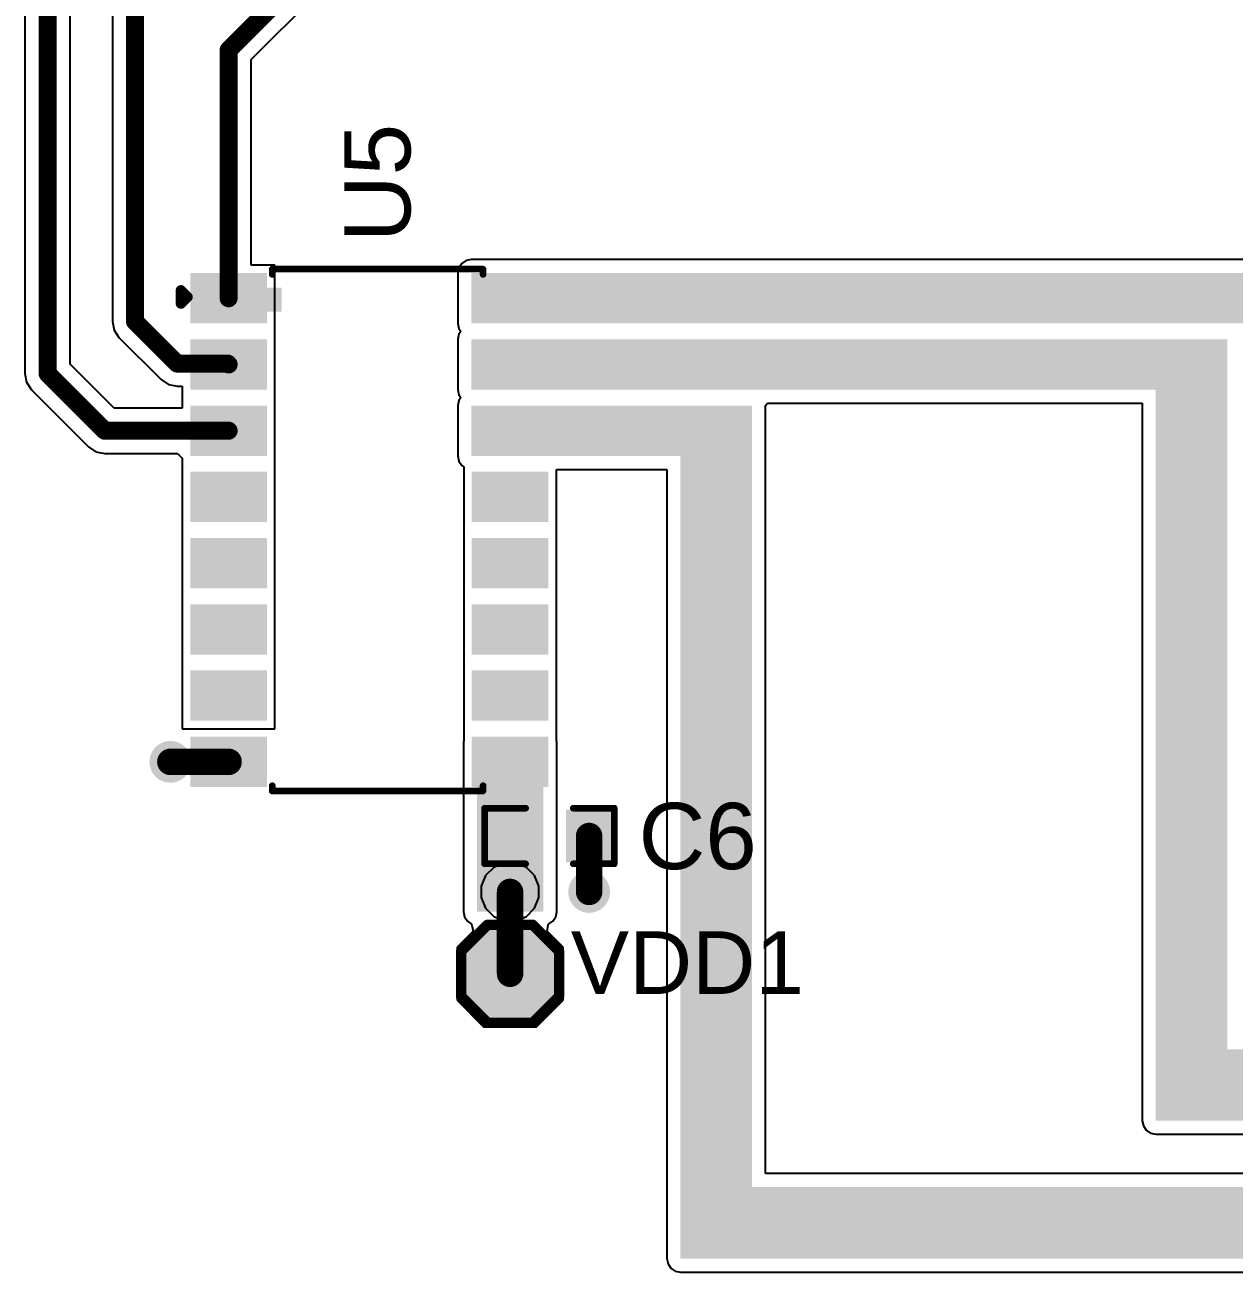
# Model space of a CAD drawing. Header units: millimetres. Extents: x 0 to 174, y 0 to 132.
# Drawn here: x 35.84 to 59.03, y 20.14 to 44.05 of the extents above; entities that cross this region are included whole.
import ezdxf

# ---------------------------------------------------------------- set-up
doc = ezdxf.new("R2010")
doc.units = ezdxf.units.MM
for name, color, linetype in [('BottomLayer', 5, 'Continuous'), ('BottomSolder', 6, 'Continuous'), ('TopLayer', 1, 'Continuous'), ('TopOverlay', 2, 'Continuous'), ('TopPaste', 8, 'Continuous'), ('TopSolder', 216, 'Continuous'), ('ViaHoleLayer', 16, 'Continuous')]:
    doc.layers.add(name, color=color, linetype=linetype)
doc.styles.add('Arial', font='', dxfattribs={"height": 0.2})
doc.styles.get('Arial').set_extended_font_data('Arial')

# ---------------------------------------------------------------- blocks, each defined once
blk = doc.blocks.new('16_SOIC_8')
at = {"layer": 'TopLayer'}
for points in [[(-3.335, 4.825), (-2.065, 4.825), (-2.065, 4.065), (-3.335, 4.065)], [(2.065, 4.825), (3.335, 4.825), (3.335, 4.065), (2.065, 4.065)], [(-3.335, 3.555), (-2.065, 3.555), (-2.065, 2.795), (-3.335, 2.795)], [(2.065, 3.555), (3.335, 3.555), (3.335, 2.795), (2.065, 2.795)], [(-3.335, 2.285), (-2.065, 2.285), (-2.065, 1.525), (-3.335, 1.525)], [(2.065, 2.285), (3.335, 2.285), (3.335, 1.525), (2.065, 1.525)], [(-3.335, 1.015), (-2.065, 1.015), (-2.065, 0.255), (-3.335, 0.255)], [(2.065, 1.015), (3.335, 1.015), (3.335, 0.255), (2.065, 0.255)], [(-3.335, -0.255), (-2.065, -0.255), (-2.065, -1.015), (-3.335, -1.015)], [(2.065, -0.255), (3.335, -0.255), (3.335, -1.015), (2.065, -1.015)], [(-3.335, -1.525), (-2.065, -1.525), (-2.065, -2.285), (-3.335, -2.285)], [(2.065, -1.525), (3.335, -1.525), (3.335, -2.285), (2.065, -2.285)], [(-3.335, -2.795), (-2.065, -2.795), (-2.065, -3.555), (-3.335, -3.555)], [(2.065, -2.795), (3.335, -2.795), (3.335, -3.555), (2.065, -3.555)], [(-3.335, -4.065), (-2.065, -4.065), (-2.065, -4.825), (-3.335, -4.825)], [(2.065, -4.065), (3.335, -4.065), (3.335, -4.825), (2.065, -4.825)]]:
    blk.add_hatch(color=1, dxfattribs=at).paths.add_polyline_path(points)
at = {"layer": 'TopOverlay'}
blk.add_hatch(color=2, dxfattribs=at).paths.add_polyline_path([(-1.963, 4.189), (-1.684, 4.189), (-1.684, 4.646), (-1.963, 4.646)])
at = {"layer": 'TopPaste'}
for points in [[(-3.335, 4.825), (-2.065, 4.825), (-2.065, 4.065), (-3.335, 4.065)], [(2.065, 4.825), (3.335, 4.825), (3.335, 4.065), (2.065, 4.065)], [(-3.335, 3.555), (-2.065, 3.555), (-2.065, 2.795), (-3.335, 2.795)], [(2.065, 3.555), (3.335, 3.555), (3.335, 2.795), (2.065, 2.795)], [(-3.335, 2.285), (-2.065, 2.285), (-2.065, 1.525), (-3.335, 1.525)], [(2.065, 2.285), (3.335, 2.285), (3.335, 1.525), (2.065, 1.525)], [(-3.335, 1.015), (-2.065, 1.015), (-2.065, 0.255), (-3.335, 0.255)], [(2.065, 1.015), (3.335, 1.015), (3.335, 0.255), (2.065, 0.255)], [(-3.335, -0.255), (-2.065, -0.255), (-2.065, -1.015), (-3.335, -1.015)], [(2.065, -0.255), (3.335, -0.255), (3.335, -1.015), (2.065, -1.015)], [(-3.335, -1.525), (-2.065, -1.525), (-2.065, -2.285), (-3.335, -2.285)], [(2.065, -1.525), (3.335, -1.525), (3.335, -2.285), (2.065, -2.285)], [(-3.335, -2.795), (-2.065, -2.795), (-2.065, -3.555), (-3.335, -3.555)], [(2.065, -2.795), (3.335, -2.795), (3.335, -3.555), (2.065, -3.555)], [(-3.335, -4.065), (-2.065, -4.065), (-2.065, -4.825), (-3.335, -4.825)], [(2.065, -4.065), (3.335, -4.065), (3.335, -4.825), (2.065, -4.825)]]:
    blk.add_hatch(color=8, dxfattribs=at).paths.add_polyline_path(points)
at = {"layer": 'TopSolder'}
for points in [[(-3.437, 4.927), (-1.963, 4.927), (-1.963, 3.963), (-3.437, 3.963)], [(1.963, 4.927), (3.437, 4.927), (3.437, 3.963), (1.963, 3.963)], [(-3.437, 3.657), (-1.963, 3.657), (-1.963, 2.693), (-3.437, 2.693)], [(1.963, 3.657), (3.437, 3.657), (3.437, 2.693), (1.963, 2.693)], [(-3.437, 2.387), (-1.963, 2.387), (-1.963, 1.423), (-3.437, 1.423)], [(1.963, 2.387), (3.437, 2.387), (3.437, 1.423), (1.963, 1.423)], [(-3.437, 1.117), (-1.963, 1.117), (-1.963, 0.153), (-3.437, 0.153)], [(1.963, 1.117), (3.437, 1.117), (3.437, 0.153), (1.963, 0.153)], [(-3.437, -0.153), (-1.963, -0.153), (-1.963, -1.117), (-3.437, -1.117)], [(1.963, -0.153), (3.437, -0.153), (3.437, -1.117), (1.963, -1.117)], [(-3.437, -1.423), (-1.963, -1.423), (-1.963, -2.387), (-3.437, -2.387)], [(1.963, -1.423), (3.437, -1.423), (3.437, -2.387), (1.963, -2.387)], [(-3.437, -2.693), (-1.963, -2.693), (-1.963, -3.657), (-3.437, -3.657)], [(1.963, -2.693), (3.437, -2.693), (3.437, -3.657), (1.963, -3.657)], [(-3.437, -3.963), (-1.963, -3.963), (-1.963, -4.927), (-3.437, -4.927)], [(1.963, -3.963), (3.437, -3.963), (3.437, -4.927), (1.963, -4.927)]]:
    blk.add_hatch(color=216, dxfattribs=at).paths.add_polyline_path(points)
at = {"layer": 'TopOverlay'}
for points, const_width in [([(-1.862, 5.004), (2.177, 5.004)], 0.127), ([(-1.862, 4.902), (-1.862, 5.004)], 0.127), ([(2.182, 4.902), (2.182, 5.002)], 0.127), ([(-3.614, 4.343), (-3.614, 4.597)], 0.2), ([(-3.614, 4.597), (-3.487, 4.47)], 0.2), ([(-3.614, 4.343), (-3.487, 4.47)], 0.2), ([(-1.862, -5.004), (-1.862, -4.902)], 0.127), ([(-1.862, -5.004), (2.177, -5.004)], 0.127), ([(2.182, -5.002), (2.182, -4.902)], 0.127)]:
    blk.add_lwpolyline(points, dxfattribs=dict(at, const_width=const_width))
for points, const_width in [([(-1.894, 5.004, 1), (-1.83, 5.004, 1)], 0.0635), ([(-1.894, 5.004, 1), (-1.83, 5.004, 1)], 0.0635), ([(2.145, 5.004, 1), (2.209, 5.004, 1)], 0.0635), ([(2.15, 5.002, 1), (2.214, 5.002, 1)], 0.0635), ([(-1.894, 4.902, 1), (-1.83, 4.902, 1)], 0.0635), ([(2.15, 4.902, 1), (2.214, 4.902, 1)], 0.0635), ([(-3.664, 4.597, 1), (-3.564, 4.597, 1)], 0.1), ([(-3.664, 4.597, 1), (-3.564, 4.597, 1)], 0.1), ([(-3.537, 4.47, 1), (-3.437, 4.47, 1)], 0.1), ([(-3.537, 4.47, 1), (-3.437, 4.47, 1)], 0.1), ([(-3.664, 4.343, 1), (-3.564, 4.343, 1)], 0.1), ([(-3.664, 4.343, 1), (-3.564, 4.343, 1)], 0.1), ([(-1.894, -4.902, 1), (-1.83, -4.902, 1)], 0.0635), ([(-1.894, -5.004, 1), (-1.83, -5.004, 1)], 0.0635), ([(-1.894, -5.004, 1), (-1.83, -5.004, 1)], 0.0635), ([(2.145, -5.004, 1), (2.209, -5.004, 1)], 0.0635), ([(2.15, -4.902, 1), (2.214, -4.902, 1)], 0.0635), ([(2.15, -5.002, 1), (2.214, -5.002, 1)], 0.0635)]:
    blk.add_lwpolyline(points, format="xyb", close=True, dxfattribs=dict(at, const_width=const_width))
blk = doc.blocks.new('T__________30')
at = {"layer": 'TopLayer'}
blk.add_hatch(color=1, dxfattribs=at).paths.add_polyline_path([(0.381, 0.762), (-0.381, 0.762), (-0.762, 0.381), (-0.762, -0.381), (-0.381, -0.762), (0.381, -0.762), (0.762, -0.381), (0.762, 0.381)])
at = {"layer": 'TopPaste'}
blk.add_hatch(color=8, dxfattribs=at).paths.add_polyline_path([(0.381, 0.762), (-0.381, 0.762), (-0.762, 0.381), (-0.762, -0.381), (-0.381, -0.762), (0.381, -0.762), (0.762, -0.381), (0.762, 0.381)])
at = {"layer": 'TopSolder'}
blk.add_hatch(color=216, dxfattribs=at).paths.add_polyline_path([(0.432, 0.864), (-0.432, 0.864), (-0.864, 0.432), (-0.864, -0.432), (-0.432, -0.864), (0.432, -0.864), (0.864, -0.432), (0.864, 0.432)])
at = {"layer": 'TopOverlay', "const_width": 0.2}
for points in [[(-0.94, 0.432), (-0.432, 0.94)], [(0.432, 0.94), (-0.432, 0.94)], [(0.94, 0.432), (0.432, 0.94)], [(-0.94, -0.432), (-0.94, 0.432)], [(0.94, -0.432), (0.94, 0.432)], [(-0.432, -0.94), (-0.94, -0.432)], [(0.432, -0.94), (0.94, -0.432)], [(0.432, -0.94), (-0.432, -0.94)]]:
    blk.add_lwpolyline(points, dxfattribs=at)
at = {"layer": 'TopOverlay', "const_width": 0.1}
for points in [[(-0.482, 0.94, 1), (-0.382, 0.94, 1)], [(-0.482, 0.94, 1), (-0.382, 0.94, 1)], [(0.382, 0.94, 1), (0.482, 0.94, 1)], [(0.382, 0.94, 1), (0.482, 0.94, 1)], [(-0.99, 0.432, 1), (-0.89, 0.432, 1)], [(-0.99, 0.432, 1), (-0.89, 0.432, 1)], [(0.89, 0.432, 1), (0.99, 0.432, 1)], [(0.89, 0.432, 1), (0.99, 0.432, 1)], [(-0.99, -0.432, 1), (-0.89, -0.432, 1)], [(-0.99, -0.432, 1), (-0.89, -0.432, 1)], [(0.89, -0.432, 1), (0.99, -0.432, 1)], [(0.89, -0.432, 1), (0.99, -0.432, 1)], [(-0.482, -0.94, 1), (-0.382, -0.94, 1)], [(-0.482, -0.94, 1), (-0.382, -0.94, 1)], [(0.382, -0.94, 1), (0.482, -0.94, 1)], [(0.382, -0.94, 1), (0.482, -0.94, 1)]]:
    blk.add_lwpolyline(points, format="xyb", close=True, dxfattribs=at)
blk = doc.blocks.new('C___0603_105')
at = {"layer": 'TopLayer'}
for points in [[(-0.381, 0.445), (-0.381, -0.445), (-1.143, -0.445), (-1.143, 0.445)], [(1.143, 0.445), (1.143, -0.445), (0.381, -0.445), (0.381, 0.445)]]:
    blk.add_hatch(color=1, dxfattribs=at).paths.add_polyline_path(points)
at = {"layer": 'TopPaste'}
for points in [[(-0.381, 0.445), (-0.381, -0.445), (-1.143, -0.445), (-1.143, 0.445)], [(1.143, 0.445), (1.143, -0.445), (0.381, -0.445), (0.381, 0.445)]]:
    blk.add_hatch(color=8, dxfattribs=at).paths.add_polyline_path(points)
at = {"layer": 'TopSolder'}
for points in [[(-0.321, 0.504), (-0.321, -0.504), (-1.203, -0.504), (-1.203, 0.504)], [(1.203, 0.504), (1.203, -0.504), (0.321, -0.504), (0.321, 0.504)]]:
    blk.add_hatch(color=216, dxfattribs=at).paths.add_polyline_path(points)
at = {"layer": 'TopOverlay', "const_width": 0.127}
for points in [[(-1.245, -0.533), (-1.245, 0.533)], [(-1.245, 0.533), (-0.457, 0.533)], [(0.457, 0.533), (1.245, 0.533)], [(1.245, -0.533), (1.245, 0.533)], [(-1.245, -0.533), (-0.457, -0.533)], [(0.457, -0.533), (1.245, -0.533)]]:
    blk.add_lwpolyline(points, dxfattribs=at)
at = {"layer": 'TopOverlay', "const_width": 0.0635}
for points in [[(-1.276, 0.533, 1), (-1.213, 0.533, 1)], [(-1.276, 0.533, 1), (-1.213, 0.533, 1)], [(-0.489, 0.533, 1), (-0.425, 0.533, 1)], [(0.425, 0.533, 1), (0.489, 0.533, 1)], [(1.213, 0.533, 1), (1.276, 0.533, 1)], [(1.213, 0.533, 1), (1.276, 0.533, 1)], [(-1.276, -0.533, 1), (-1.213, -0.533, 1)], [(-1.276, -0.533, 1), (-1.213, -0.533, 1)], [(-0.489, -0.533, 1), (-0.425, -0.533, 1)], [(0.425, -0.533, 1), (0.489, -0.533, 1)], [(1.213, -0.533, 1), (1.276, -0.533, 1)], [(1.213, -0.533, 1), (1.276, -0.533, 1)]]:
    blk.add_lwpolyline(points, format="xyb", close=True, dxfattribs=at)

msp = doc.modelspace()

# ---------------------------------------------------------------- hatches: boundary and pattern name
at = {"layer": 'BottomLayer'}
h = msp.add_hatch(color=5, dxfattribs=at)
edge = h.paths.add_edge_path()
edge.add_arc((38.626, 29.921), 0.3, 0, 360)
h = msp.add_hatch(color=5, dxfattribs=at)
edge = h.paths.add_edge_path()
edge.add_arc((45.143, 27.427), 0.3, 0, 360)
h = msp.add_hatch(color=5, dxfattribs=at)
edge = h.paths.add_edge_path()
edge.add_arc((46.66, 27.427), 0.3, 0, 360)
at = {"layer": 'BottomSolder'}
h = msp.add_hatch(color=6, dxfattribs=at)
edge = h.paths.add_edge_path()
edge.add_arc((38.626, 29.921), 0.402, 0, 360)
h = msp.add_hatch(color=6, dxfattribs=at)
edge = h.paths.add_edge_path()
edge.add_arc((45.143, 27.427), 0.402, 0, 360)
h = msp.add_hatch(color=6, dxfattribs=at)
edge = h.paths.add_edge_path()
edge.add_arc((46.66, 27.427), 0.402, 0, 360)
at = {"layer": 'TopLayer'}
for points in [[(44.399, 38.329), (67.132, 38.329), (67.132, 39.294), (44.399, 39.294)], [(44.399, 37.059), (58.903, 37.059), (58.903, 38.024), (44.399, 38.024)], [(57.531, 23.038), (58.903, 23.038), (58.903, 38.024), (57.531, 38.024)], [(44.399, 35.789), (49.784, 35.789), (49.784, 36.754), (44.399, 36.754)], [(48.412, 20.396), (49.784, 20.396), (49.784, 36.754), (48.412, 36.754)], [(45.778, 27.046), (45.778, 30.301), (44.508, 30.301), (44.508, 27.046)], [(57.531, 23.038), (106.573, 23.038), (106.573, 24.409), (57.531, 24.409)], [(48.412, 20.396), (131.175, 20.396), (131.175, 21.768), (48.412, 21.768)]]:
    msp.add_hatch(color=1, dxfattribs=at).paths.add_polyline_path(points)
h = msp.add_hatch(color=1, dxfattribs=at)
edge = h.paths.add_edge_path()
edge.add_arc((38.626, 29.921), 0.3, 0, 360)
h = msp.add_hatch(color=1, dxfattribs=at)
edge = h.paths.add_edge_path()
edge.add_arc((45.143, 27.427), 0.3, 0, 360)
h = msp.add_hatch(color=1, dxfattribs=at)
edge = h.paths.add_edge_path()
edge.add_arc((46.66, 27.427), 0.3, 0, 360)
at = {"layer": 'TopSolder'}
h = msp.add_hatch(color=216, dxfattribs=at)
edge = h.paths.add_edge_path()
edge.add_arc((38.626, 29.921), 0.402, 0, 360)
h = msp.add_hatch(color=216, dxfattribs=at)
edge = h.paths.add_edge_path()
edge.add_arc((45.143, 27.427), 0.402, 0, 360)
h = msp.add_hatch(color=216, dxfattribs=at)
edge = h.paths.add_edge_path()
edge.add_arc((46.66, 27.427), 0.402, 0, 360)
at = {"layer": 'ViaHoleLayer'}
h = msp.add_hatch(color=16, dxfattribs=at)
edge = h.paths.add_edge_path()
edge.add_arc((38.626, 29.921), 0.15, 0, 360)
h = msp.add_hatch(color=16, dxfattribs=at)
edge = h.paths.add_edge_path()
edge.add_arc((45.143, 27.427), 0.15, 0, 360)
h = msp.add_hatch(color=16, dxfattribs=at)
edge = h.paths.add_edge_path()
edge.add_arc((46.66, 27.427), 0.15, 0, 360)

# ---------------------------------------------------------------- linework, layer by layer
at = {"layer": 'BottomLayer'}
for p, q in [((45.033, 27.981), (44.83, 27.897)), ((45.254, 27.981), (45.033, 27.981)), ((45.457, 27.897), (45.254, 27.981)), ((44.674, 27.741), (44.589, 27.538)), ((44.83, 27.897), (44.674, 27.741)), ((45.613, 27.741), (45.457, 27.897)), ((45.697, 27.538), (45.613, 27.741)), ((44.589, 27.538), (44.589, 27.317)), ((45.697, 27.317), (45.697, 27.538)), ((44.589, 27.317), (44.674, 27.114)), ((45.613, 27.114), (45.697, 27.317)), ((44.674, 27.114), (44.83, 26.958)), ((45.457, 26.958), (45.613, 27.114)), ((44.83, 26.958), (45.033, 26.873)), ((45.033, 26.873), (45.254, 26.873)), ((45.254, 26.873), (45.457, 26.958))]:
    msp.add_line(p, q, dxfattribs=at)
at = {"layer": 'TopLayer'}
for p, q in [((35.836, 48.348), (35.836, 37.366)), ((36.706, 37.546), (36.706, 48.168)), ((40.178, 43.39), (43.112, 46.324)), ((37.513, 44.933), (37.513, 38.367)), ((40.178, 39.445), (40.178, 43.39)), ((44.216, 39.477), (44.16, 39.393)), ((44.3, 39.533), (44.216, 39.477)), ((44.399, 39.553), (44.3, 39.533)), ((67.132, 39.553), (44.399, 39.553)), ((40.632, 39.445), (40.178, 39.445)), ((40.632, 38.177), (40.632, 39.445)), ((44.16, 39.393), (44.14, 39.294)), ((44.14, 39.294), (44.14, 38.329)), ((37.513, 38.367), (37.546, 38.201)), ((44.14, 38.329), (44.16, 38.229)), ((37.546, 38.201), (37.64, 38.059)), ((37.64, 38.059), (38.448, 37.251)), ((40.632, 38.175), (40.632, 38.177)), ((40.632, 38.177), (40.632, 38.177)), ((40.632, 36.907), (40.632, 38.175)), ((40.632, 38.175), (40.632, 38.175)), ((44.16, 38.123), (44.14, 38.024)), ((44.16, 38.229), (44.196, 38.176)), ((44.196, 38.176), (44.16, 38.123)), ((44.14, 38.024), (44.14, 37.059)), ((35.836, 37.366), (35.869, 37.199)), ((37.546, 36.706), (36.706, 37.546)), ((35.869, 37.199), (35.964, 37.058)), ((38.448, 37.251), (38.589, 37.157)), ((38.589, 37.157), (38.756, 37.124)), ((38.756, 37.124), (38.854, 37.124)), ((38.854, 37.124), (38.854, 36.907)), ((35.964, 37.058), (37.058, 35.964)), ((38.854, 36.907), (38.854, 36.907)), ((38.854, 36.907), (38.854, 36.905)), ((38.854, 36.905), (38.854, 36.905)), ((38.854, 36.905), (38.854, 36.706)), ((40.632, 36.905), (40.632, 36.907)), ((40.632, 36.907), (40.632, 36.907)), ((40.632, 35.762), (40.632, 36.905)), ((40.632, 36.905), (40.632, 36.905)), ((44.14, 37.059), (44.16, 36.959)), ((44.16, 36.853), (44.14, 36.754)), ((44.16, 36.959), (44.196, 36.906)), ((44.196, 36.906), (44.16, 36.853)), ((38.854, 36.706), (37.546, 36.706)), ((44.14, 36.754), (44.14, 35.789)), ((50.043, 36.754), (50.081, 36.8)), ((50.043, 22.027), (50.043, 36.754)), ((50.081, 36.8), (57.272, 36.8)), ((57.272, 36.8), (57.272, 24.409)), ((37.058, 35.964), (37.199, 35.869)), ((37.199, 35.869), (37.366, 35.836)), ((37.366, 35.836), (38.765, 35.836)), ((38.765, 35.836), (38.854, 35.746)), ((38.854, 35.746), (38.854, 35.637)), ((38.854, 35.637), (38.854, 35.51)), ((40.632, 35.635), (40.632, 35.762)), ((40.632, 35.51), (40.632, 35.635)), ((44.14, 35.789), (44.16, 35.689)), ((44.16, 35.689), (44.216, 35.605)), ((38.854, 35.51), (38.854, 34.492)), ((40.632, 34.492), (40.632, 35.51)), ((44.216, 35.605), (44.254, 35.58)), ((44.254, 35.58), (44.254, 34.492)), ((46.032, 34.492), (46.032, 35.53)), ((46.032, 35.53), (48.153, 35.53)), ((48.153, 35.53), (48.153, 21.768)), ((38.854, 34.492), (38.854, 34.367)), ((40.632, 34.365), (40.632, 34.492)), ((44.254, 34.492), (44.254, 34.367)), ((46.032, 34.365), (46.032, 34.492)), ((38.854, 34.367), (38.854, 34.24)), ((38.854, 34.24), (38.854, 33.222)), ((40.632, 34.24), (40.632, 34.365)), ((40.632, 33.222), (40.632, 34.24)), ((44.254, 34.367), (44.254, 34.24)), ((44.254, 34.24), (44.254, 33.222)), ((46.032, 34.24), (46.032, 34.365)), ((46.032, 33.222), (46.032, 34.24)), ((38.854, 33.222), (38.854, 33.097)), ((38.854, 33.097), (38.854, 32.97)), ((40.632, 33.095), (40.632, 33.222)), ((40.632, 32.97), (40.632, 33.095)), ((44.254, 33.222), (44.254, 33.097)), ((44.254, 33.097), (44.254, 32.97)), ((46.032, 33.095), (46.032, 33.222)), ((46.032, 32.97), (46.032, 33.095)), ((38.854, 32.97), (38.854, 31.952)), ((40.632, 31.952), (40.632, 32.97)), ((44.254, 32.97), (44.254, 31.952)), ((46.032, 31.952), (46.032, 32.97)), ((38.854, 31.952), (38.854, 31.827)), ((38.854, 31.827), (38.854, 31.7)), ((40.632, 31.825), (40.632, 31.952)), ((40.632, 31.7), (40.632, 31.825)), ((44.254, 31.952), (44.254, 31.827)), ((44.254, 31.827), (44.254, 31.7)), ((46.032, 31.825), (46.032, 31.952)), ((46.032, 31.7), (46.032, 31.825)), ((38.854, 31.7), (38.854, 30.557)), ((40.632, 30.557), (40.632, 31.7)), ((44.254, 31.7), (44.254, 30.557)), ((46.032, 30.557), (46.032, 31.7)), ((38.854, 30.557), (40.632, 30.557)), ((44.254, 30.557), (44.254, 30.557)), ((44.254, 30.557), (44.254, 30.555)), ((44.254, 30.555), (44.254, 30.555)), ((44.254, 30.555), (44.254, 30.326)), ((46.032, 30.555), (46.032, 30.557)), ((46.032, 30.557), (46.032, 30.557)), ((46.032, 30.326), (46.032, 30.555)), ((46.032, 30.555), (46.032, 30.555)), ((44.254, 30.326), (44.249, 30.301)), ((44.249, 30.301), (44.249, 27.046)), ((46.037, 30.301), (46.032, 30.326)), ((46.037, 27.046), (46.037, 30.301)), ((44.249, 27.046), (44.269, 26.947)), ((46.018, 26.947), (46.037, 27.046)), ((44.269, 26.947), (44.325, 26.863)), ((44.325, 26.863), (44.398, 26.815)), ((44.398, 26.815), (44.412, 26.791)), ((44.412, 26.791), (44.435, 26.673)), ((45.852, 26.673), (45.875, 26.791)), ((45.875, 26.791), (45.889, 26.815)), ((45.889, 26.815), (45.962, 26.863)), ((45.962, 26.863), (46.018, 26.947)), ((44.435, 26.673), (44.127, 26.365)), ((46.159, 26.365), (45.852, 26.673)), ((44.127, 26.365), (44.127, 25.349)), ((46.159, 25.349), (46.159, 26.365)), ((44.127, 25.349), (44.635, 24.841)), ((45.651, 24.841), (46.159, 25.349)), ((44.635, 24.841), (45.651, 24.841)), ((57.272, 24.409), (57.272, 23.038)), ((57.272, 23.038), (57.292, 22.939)), ((57.292, 22.939), (57.348, 22.855)), ((57.348, 22.855), (57.432, 22.799)), ((57.432, 22.799), (57.531, 22.779)), ((57.531, 22.779), (106.573, 22.779)), ((128.916, 22.027), (50.043, 22.027)), ((48.153, 21.768), (48.153, 20.396)), ((48.153, 20.396), (48.173, 20.297)), ((48.173, 20.297), (48.229, 20.213)), ((48.229, 20.213), (48.313, 20.157)), ((48.313, 20.157), (48.412, 20.137)), ((48.412, 20.137), (131.175, 20.137))]:
    msp.add_line(p, q, dxfattribs=at)
for points, const_width in [([(36.271, 37.366), (36.271, 48.348)], 0.345), ([(39.743, 43.57), (42.805, 46.632)], 0.345), ([(37.948, 38.367), (37.948, 44.933)], 0.345), ([(39.743, 38.811), (39.743, 43.57)], 0.345), ([(37.948, 38.367), (38.756, 37.559)], 0.345), ([(38.756, 37.559), (39.726, 37.559)], 0.345), ([(39.726, 37.559), (39.743, 37.541)], 0.345), ([(36.271, 37.366), (37.366, 36.271)], 0.345), ([(37.366, 36.271), (39.743, 36.271)], 0.345), ([(38.626, 29.921), (39.743, 29.921)], 0.508), ([(46.66, 27.427), (46.66, 28.499)], 0.508), ([(45.143, 25.857), (45.143, 27.427)], 0.508)]:
    msp.add_lwpolyline(points, dxfattribs=dict(at, const_width=const_width))
for points, const_width in [([(39.657, 43.57, 1), (39.83, 43.57, 1)], 0.173), ([(39.657, 43.57, 1), (39.83, 43.57, 1)], 0.173), ([(39.657, 38.811, 1), (39.83, 38.811, 1)], 0.173), ([(37.861, 38.367, 1), (38.034, 38.367, 1)], 0.173), ([(37.861, 38.367, 1), (38.034, 38.367, 1)], 0.173), ([(38.669, 37.559, 1), (38.842, 37.559, 1)], 0.173), ([(38.669, 37.559, 1), (38.842, 37.559, 1)], 0.173), ([(39.639, 37.559, 1), (39.812, 37.559, 1)], 0.173), ([(39.639, 37.559, 1), (39.812, 37.559, 1)], 0.173), ([(39.657, 37.541, 1), (39.83, 37.541, 1)], 0.173), ([(36.185, 37.366, 1), (36.358, 37.366, 1)], 0.173), ([(36.185, 37.366, 1), (36.358, 37.366, 1)], 0.173), ([(37.28, 36.271, 1), (37.452, 36.271, 1)], 0.173), ([(37.28, 36.271, 1), (37.452, 36.271, 1)], 0.173), ([(39.657, 36.271, 1), (39.83, 36.271, 1)], 0.173), ([(38.499, 29.921, 1), (38.753, 29.921, 1)], 0.254), ([(39.616, 29.921, 1), (39.87, 29.921, 1)], 0.254), ([(46.533, 28.499, 1), (46.787, 28.499, 1)], 0.254), ([(45.016, 27.427, 1), (45.27, 27.427, 1)], 0.254), ([(46.533, 27.427, 1), (46.787, 27.427, 1)], 0.254), ([(45.016, 25.857, 1), (45.27, 25.857, 1)], 0.254)]:
    msp.add_lwpolyline(points, format="xyb", close=True, dxfattribs=dict(at, const_width=const_width))

# ---------------------------------------------------------------- block references
for name, p in [('16_SOIC_8', (42.443, 34.366)), ('C___0603_105', (45.898, 28.499))]:
    msp.add_blockref(name, p)
at = {"rotation": 270}
msp.add_blockref('T__________30', (45.143, 25.857), dxfattribs=at)

# ---------------------------------------------------------------- texts
at = {"layer": 'TopOverlay', "style": 'Arial'}
msp.add_text('U5', height=1.27, rotation=90, dxfattribs=at).set_placement((43.231, 39.887))
for s, height, p in [('C6', 1.27, (47.608, 27.864)), ('VDD1', 1.2, (46.307, 25.471))]:
    msp.add_text(s, height=height, dxfattribs=at).set_placement(p)

doc.saveas('drawing.dxf')
